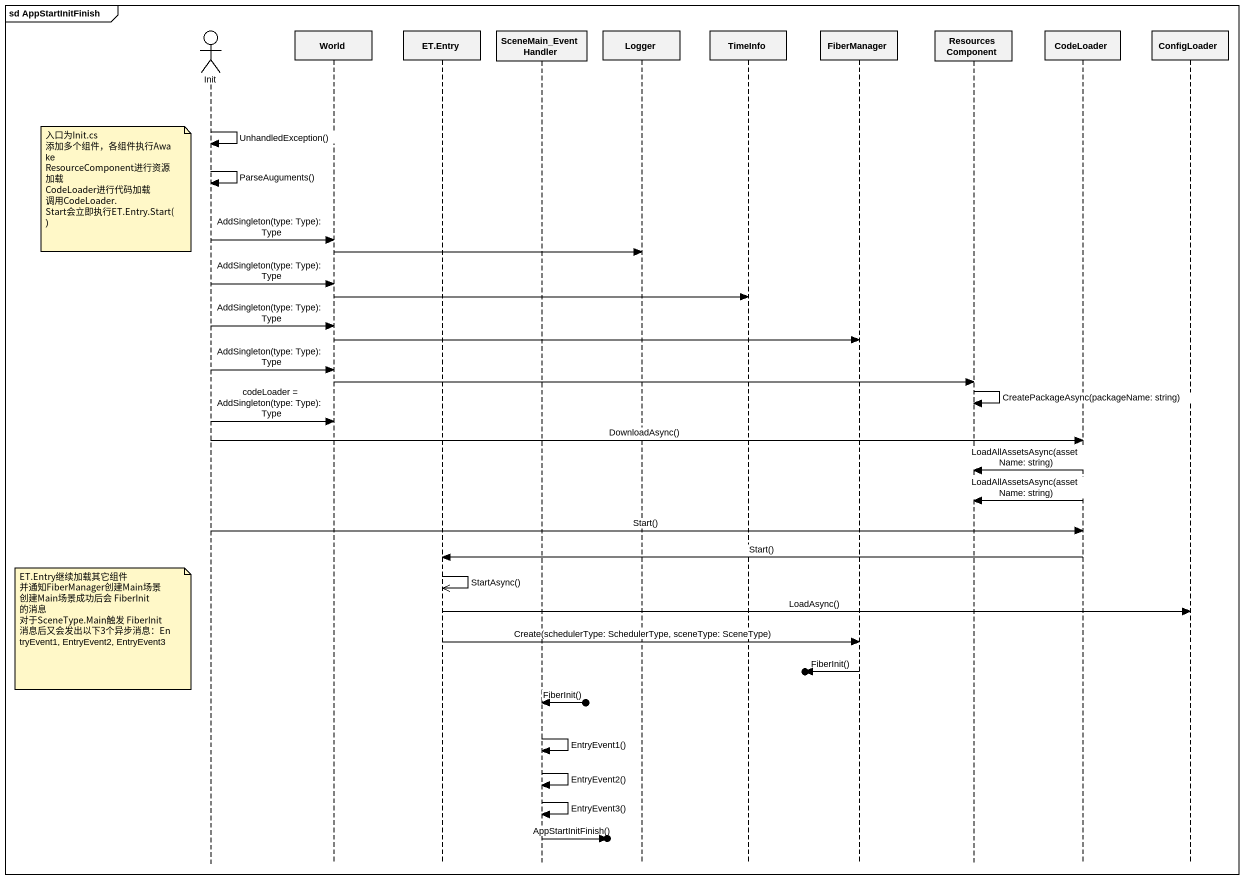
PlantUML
@startuml
mainframe sd AppStartInitFinish
hide footbox
actor Init
participant World
participant "ET.Entry" as ET_Entry
participant SceneMain_EventHandler
participant Logger
participant TimeInfo
participant FiberManager
participant ResourcesComponent
participant CodeLoader
participant ConfigLoader

Init -> Init : UnhandledException()
Init -> Init : ParseAuguments()
note left of Init
  入口为Init.cs
  添加多个组件，各组件执行Awake
  ResourceComponent进行资源加载
  CodeLoader进行代码加载
  调用CodeLoader.Start会立即执行ET.Entry.Start()
end note
Init -> World : AddSingleton(type: Type): Type
World -> Logger
Init -> World : AddSingleton(type: Type): Type
World -> TimeInfo
Init -> World : AddSingleton(type: Type): Type
World -> FiberManager
Init -> World : AddSingleton(type: Type): Type
World -> ResourcesComponent
ResourcesComponent -> ResourcesComponent : CreatePackageAsync(packageName: string)
Init -> World : codeLoader = AddSingleton(type: Type): Type
Init -> CodeLoader : DownloadAsync()
CodeLoader -> ResourcesComponent : LoadAllAssetsAsync(assetName: string)
CodeLoader -> ResourcesComponent : LoadAllAssetsAsync(assetName: string)
Init -> CodeLoader : Start()
CodeLoader -> ET_Entry : Start()
ET_Entry ->> ET_Entry : StartAsync()
ET_Entry -> ConfigLoader : LoadAsync()
note left of Init
  ET.Entry继续加载其它组件
  并通知FiberManager创建Main场景
  创建Main场景成功后会 FiberInit 的消息
  对于SceneType.Main触发 FiberInit 消息后又会发出以下3个异步消息：EntryEvent1, EntryEvent2, EntryEvent3
end note
ET_Entry -> FiberManager : Create(schedulerType: SchedulerType, sceneType: SceneType)
[o<- FiberManager : FiberInit()
SceneMain_EventHandler <-o] : FiberInit()
SceneMain_EventHandler -> SceneMain_EventHandler : EntryEvent1()
SceneMain_EventHandler -> SceneMain_EventHandler : EntryEvent2()
SceneMain_EventHandler -> SceneMain_EventHandler : EntryEvent3()
SceneMain_EventHandler ->o] : AppStartInitFinish()
@enduml
